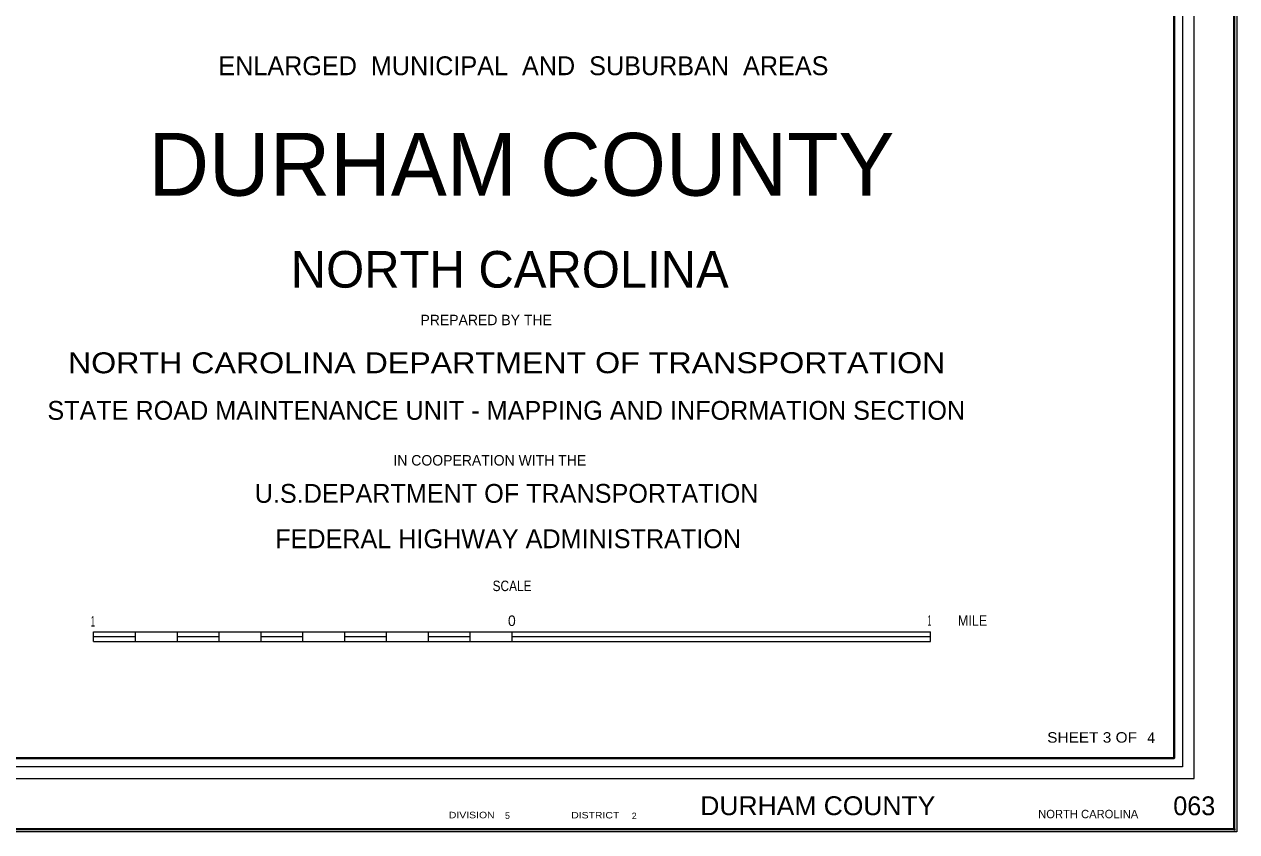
# Model space of a CAD drawing. Extents: x 557468 to 671249, y 227482 to 476869.
# Drawn here: x 637019 to 655673, y 356830 to 369246 of the extents above; entities that cross this region are included whole.
import ezdxf
from ezdxf.enums import TextEntityAlignment as Align

# ---------------------------------------------------------------- set-up
doc = ezdxf.new("R2010")
doc.units = 0
doc.header["$LTSCALE"] = 48
doc.header["$PDMODE"] = 32
doc.header["$PDSIZE"] = 24
doc.layers.add('1', color=7, linetype='Continuous', lineweight=25)
doc.layers.add('20', color=7, linetype='Continuous', lineweight=40)
doc.layers.add('12', color=7, linetype='Continuous')

msp = doc.modelspace()

# ---------------------------------------------------------------- linework, layer by layer
at = {"layer": '1', "lineweight": 13}
msp.add_lwpolyline([(655673.24, 356829.97), (559042.6, 356829.97), (559042.6, 413227.02), (655673.24, 413227.02)], close=True, dxfattribs=at)
at = {"layer": '1'}
msp.add_point((655635.38, 356867.84), dxfattribs=at)
at = {"layer": '20', "lineweight": 13}
for p, q in [((638087, 359755.35), (638087, 359905.1)), ((638087, 359905.1), (644524.37, 359905.1)), ((638730.73, 359755.35), (638730.73, 359905.1)), ((639374.47, 359755.35), (639374.47, 359905.1)), ((640018.21, 359755.35), (640018.21, 359905.1)), ((640661.95, 359755.35), (640661.95, 359905.1)), ((641305.68, 359755.35), (641305.68, 359905.1)), ((641949.42, 359755.35), (641949.42, 359905.1)), ((642593.16, 359755.35), (642593.16, 359905.1)), ((643236.9, 359755.35), (643236.9, 359905.1)), ((643880.63, 359755.35), (643880.63, 359905.1)), ((638087, 359830.22), (638730.73, 359830.22)), ((638087, 359755.35), (644524.37, 359755.35)), ((639374.47, 359830.22), (640018.21, 359830.22)), ((640661.95, 359830.22), (641305.68, 359830.22)), ((641949.42, 359830.22), (642593.16, 359830.22)), ((643236.9, 359830.22), (643880.63, 359830.22)), ((644524.37, 359830.22), (650961.75, 359830.22))]:
    msp.add_line(p, q, dxfattribs=at)
at = {"layer": '20'}
for points in [[(559074.74, 413194.88), (655635.38, 413194.88), (655635.38, 356867.84), (559074.74, 356867.84)], [(562262.59, 412085.91), (654709.88, 412085.91), (654709.88, 357959.55), (562262.59, 357959.55)]]:
    msp.add_lwpolyline(points, close=True, dxfattribs=at)
at = {"layer": '20', "lineweight": 13}
msp.add_lwpolyline([(561953.4, 412411.38), (561953.4, 357650.27), (562131.96, 357828.94), (562131.96, 412216.55), (654840.48, 412216.55), (654840.48, 357828.94), (562131.96, 357828.94), (561953.4, 357650.27), (655019.06, 357650.27), (655019.06, 412411.38)], close=True, dxfattribs=at)
for points in [[(644524.37, 359755.35), (650961.75, 359755.35), (650961.75, 359905.1)], [(644524.37, 359755.35), (644524.37, 359905.1), (650961.75, 359905.1)]]:
    msp.add_lwpolyline(points, dxfattribs=at)

# ---------------------------------------------------------------- texts
at = {"layer": '12'}
for s, height, rotation, p in [('ENLARGED  MUNICIPAL  AND  SUBURBAN  AREAS', 289.7, 0.002, (644698.4, 368463.49)), ('NORTH CAROLINA', 563.3, 0.007, (644488.5, 365196.5)), ('PREPARED BY THE', 161, 0.006, (644125.71, 364618.71)), ('STATE ROAD MAINTENANCE UNIT - MAPPING AND INFORMATION SECTION', 289.7, 0.002, (644434.62, 363164.29)), ('IN COOPERATION WITH THE', 161, 0.007, (644181.39, 362460.95)), ('U.S.DEPARTMENT OF TRANSPORTATION', 289.7, 0.006, (644439.41, 361887.94)), ('FEDERAL HIGHWAY ADMINISTRATION', 289.7, 0.006, (644463.1, 361190.08))]:
    msp.add_text(s, height=height, rotation=rotation, dxfattribs=at).set_placement(p, align=Align.CENTER)
msp.add_text('     DURHAM COUNTY    ', height=965.6, dxfattribs=at).set_placement((644488.46, 366610.27), align=Align.CENTER)
at = {"layer": '12', "width": 1.15}
msp.add_text('NORTH CAROLINA DEPARTMENT OF TRANSPORTATION', height=321.8, rotation=0.007, dxfattribs=at).set_placement((644440.91, 363880.41), align=Align.CENTER)
at = {"layer": '20'}
for s, height, width, p in [('SCALE', 161, 0.85, (644524.17, 360530.07)), ('1', 161, 0.5, (638075.51, 359985.73)), ('1', 161, 0.5, (650946.16, 359996.68)), ('MILE', 161, 0.9, (651608.54, 359996.86)), ('SHEET 3 OF', 160.9, 1.1, (653447.74, 358199.85)), ('DURHAM COUNTY      ', 289.7, 1.05, (649567.2, 357085.13)), ('DIVISION', 100, 1.2, (643903.71, 357036.79)), ('DISTRICT', 100, 1.2, (645804.08, 357034.49))]:
    msp.add_text(s, height=height, dxfattribs=dict(at, width=width)).set_placement(p, align=Align.CENTER)
for s, height, p in [('0', 161, (644520.48, 359994.03)), ('4  ', 160.9, (654415.85, 358195.94)), ('063', 289.7, (655019.51, 357083.79))]:
    msp.add_text(s, height=height, dxfattribs=at).set_placement(p, align=Align.CENTER)
for s, height, p in [(' 5', 100, (644379.44, 357027.54)), (' 2', 100, (646329.17, 357024.09)), ('NORTH CAROLINA', 128.7, (652618.15, 357037.68))]:
    msp.add_text(s, height=height, dxfattribs=at).set_placement(p)

doc.saveas('drawing.dxf')
